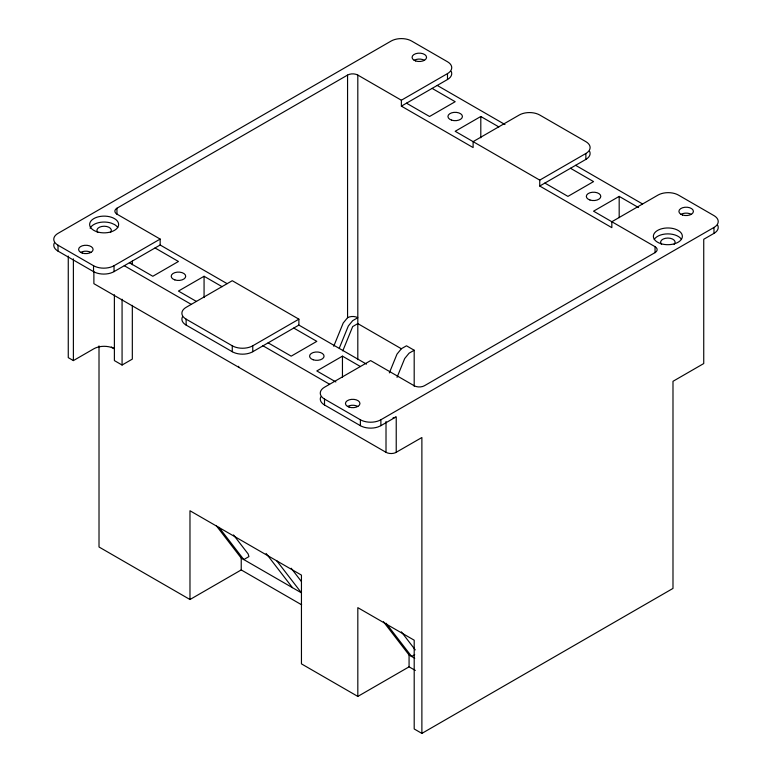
<?xml version="1.0" encoding="UTF-8"?>
<svg xmlns="http://www.w3.org/2000/svg" width="772" height="772" viewBox="0 0 772 772"><rect width="100%" height="100%" fill="white"/><g stroke="black" fill="none" stroke-linecap="round" stroke-linejoin="round"><path stroke-width="1.16" d="M320.756 396.895A14.494 8.367 0 0 0 324.51 404.972L360.379 425.681A14.494 8.367 0 0 0 377.875 427.012L380.876 425.681L380.876 419.765L713.984 227.45A14.494 8.367 0 0 0 713.984 215.62L678.463 195.104A14.494 8.367 0 0 0 657.966 195.104L611.839 221.738L611.839 227.653L539.744 186.033L539.744 180.117L455.181 131.288L480.802 116.495L498.847 126.917M415.336 670.443L409.073 666.834L357.822 696.421L357.822 607.651L414.197 640.2L414.197 728.961L421.879 733.4L421.879 437.521L395.544 452.672A7.247 4.188 0 0 1 386.01 452.315L386.019 421.531M333.736 346.252L343.202 323.034L347.564 317.697L347.564 75.077A7.247 4.188 0 0 1 357.812 75.077L401.372 100.225L447.49 73.601A14.494 8.367 0 0 0 447.49 61.76L411.621 41.051A14.494 8.367 0 0 0 391.124 41.051L58.016 233.366A14.494 8.367 0 0 0 58.016 245.206L58.016 251.122L93.537 271.628A14.494 8.367 0 0 0 114.034 271.628L160.161 245.004L227.103 283.652M339.313 348.104L348.326 325.996L352.688 320.66L357.812 317.697A7.247 4.188 0 0 0 347.564 317.697M342.778 350.893L352.688 326.575L357.812 323.613L401.315 348.732L406.497 345.808L414.188 350.247L414.188 386.212M389.349 372.895L397.011 354.097L401.372 348.761M397.04 377.334L404.692 358.536L409.063 353.2L414.188 350.247M380.876 425.681L396.229 416.793L396.229 452.295M160.161 245.004L160.161 239.079L116.948 214.133A7.247 4.188 0 0 1 116.948 208.218L347.564 75.077M58.016 245.206L93.537 265.713A14.494 8.367 0 0 0 114.034 265.713L160.161 239.079M401.372 100.225L401.372 106.14L447.49 79.516A14.494 8.367 0 0 0 451.244 71.429M222.114 286.692L204.069 276.27L178.448 291.063L196.493 301.485M68.264 256.072L68.264 357.639L73.388 360.592L93.885 348.761A14.494 8.367 0 0 1 114.391 348.761L111.313 346.985M114.381 294.769L114.391 360.592L122.072 365.031L132.321 359.115L132.321 305.345M298.889 319.174L232.256 280.709L186.129 307.333A14.494 8.367 0 0 0 186.129 319.164L232.266 345.798A14.494 8.367 0 0 0 252.762 345.798L298.889 319.174L298.889 325.089L366.468 364.114M539.744 180.117L585.871 153.483A14.494 8.367 0 0 0 585.871 141.652L539.734 115.018A14.494 8.367 0 0 0 519.238 115.018L473.111 141.643L473.111 147.558L401.372 106.14M182.375 317.002A14.494 8.367 0 0 0 186.129 325.089L232.266 351.723A14.494 8.367 0 0 0 252.762 351.723L298.889 325.089M539.744 186.033L585.871 159.399A14.494 8.367 0 0 0 589.625 151.322M360.495 366.575L342.45 356.153L316.819 370.946L335.868 381.947M638.521 207.552L619.183 196.387L593.552 211.181L655.052 246.683L655.052 252.714M717.738 225.289A14.494 8.367 0 0 1 713.984 233.366L703.736 239.281L703.736 363.554L672.991 381.31L672.991 588.418L421.879 733.4M99.009 345.904L99.019 547.001L189.98 599.516L241.231 569.929L301.649 604.814M414.709 654.695L411.63 656.47L386.01 623.187M437.242 85.431L504.975 124.533M575.622 165.324L642.565 203.972M432.117 88.394L455.181 101.701L429.55 116.495L406.497 103.187M570.498 168.277L593.552 181.594L567.931 196.387L544.868 183.07M155.037 247.957L178.448 261.476L152.817 276.27L129.406 262.75M293.765 328.052L316.819 341.359L291.198 356.153L268.135 342.845M124.282 265.713L191.369 304.438M262.663 345.605L329.557 384.224M655.052 246.683A7.247 4.188 0 0 1 655.052 252.598L424.436 385.739A7.247 4.188 0 0 1 414.188 385.739L370.628 360.592L324.51 387.226A14.494 8.367 0 0 0 324.51 399.056L360.379 419.765A14.494 8.367 0 0 0 380.876 419.765M386.01 452.315L93.885 283.671L93.885 271.831M216.334 525.761L241.231 558.098L301.456 592.867L276.559 560.53M383.443 621.711L409.073 654.994L414.738 658.265M357.822 696.421L301.456 663.872L301.447 575.111L189.98 510.755L189.98 599.516M401.353 631.834L415.268 649.899M291.169 568.221L301.427 581.538M266.118 553.447L292.472 587.675M233.511 534.928L248.15 553.949L248.912 556.612L243.788 559.575L218.901 527.237M713.984 227.45L713.984 233.366M619.183 196.387L619.183 217.685M585.871 153.483L585.871 159.399M480.802 116.495L480.802 137.802M447.49 73.601L447.49 79.516M409.073 654.994L409.073 666.834M360.379 419.765L360.379 425.681M357.812 75.077L357.812 359.684M342.45 356.153L342.45 377.46M324.51 399.056L324.51 404.972M252.762 345.798L252.762 351.723M241.231 558.098L241.231 569.929M238.673 366.304L238.673 367.25M232.266 345.798L232.266 351.723M204.069 276.27L204.069 297.567M186.129 319.164L186.129 325.089M132.321 261.139L132.321 264.719M122.072 299.208L122.072 365.031M116.948 208.218L116.948 214.249M114.034 265.713L114.034 271.628M93.537 265.713L93.537 271.628M73.388 258.871L73.388 360.592M654.241 239.388A14.494 8.367 0 0 1 667.867 233.877A14.494 8.367 0 0 1 681.483 239.388M661.585 244.338A7.247 4.188 0 0 1 667.867 238.056A7.247 4.188 0 0 1 674.139 244.338M395.544 417.169A7.247 4.188 0 0 1 393.006 417.893M681.029 214.336A7.247 4.188 0 0 1 691.278 214.336M347.574 406.458A7.247 4.188 0 0 1 357.822 406.458M80.722 252.396A7.247 4.188 0 0 1 90.971 252.396M97.861 232.497A7.247 4.188 0 0 1 104.133 226.225A7.247 4.188 0 0 1 110.415 232.497M58.016 251.122A14.494 8.367 0 0 1 54.262 243.035M90.131 228.242A14.494 8.367 0 0 1 111.38 223.166L114.381 224.488A14.494 8.367 0 0 1 117.759 227.547M414.178 60.284A7.247 4.188 0 0 1 424.426 60.284M682.525 215.002A7.247 4.188 0 0 0 693.401 211.383A7.247 4.188 0 0 0 682.525 207.755A7.247 4.188 0 0 0 682.525 215.002M589.933 200.006A7.247 4.188 0 0 0 600.799 196.387A7.247 4.188 0 0 0 589.933 192.759A7.247 4.188 0 0 0 589.933 200.006M313.2 359.781A7.247 4.188 0 0 0 324.066 356.153A7.247 4.188 0 0 0 313.2 352.534A7.247 4.188 0 0 0 313.2 359.781M660.62 243.576A14.494 8.367 0 0 0 682.361 236.328A14.494 8.367 0 0 0 660.62 229.081A14.494 8.367 0 0 0 660.62 243.576M349.069 407.114A7.247 4.188 0 0 0 359.945 403.495A7.247 4.188 0 0 0 349.069 399.867A7.247 4.188 0 0 0 349.069 407.114M82.228 253.062A7.247 4.188 0 0 0 93.094 249.443A7.247 4.188 0 0 0 82.228 245.814A7.247 4.188 0 0 0 82.228 253.062M415.683 60.949A7.247 4.188 0 0 0 426.549 57.321A7.247 4.188 0 0 0 415.683 53.702A7.247 4.188 0 0 0 415.683 60.949M96.886 231.735A14.494 8.367 0 0 0 118.627 224.488A14.494 8.367 0 0 0 96.886 217.241A14.494 8.367 0 0 0 96.886 231.735M451.552 120.123A7.247 4.188 0 0 0 462.428 116.495A7.247 4.188 0 0 0 451.552 112.876A7.247 4.188 0 0 0 451.552 120.123M174.819 279.889A7.247 4.188 0 0 0 185.695 276.27A7.247 4.188 0 0 0 174.819 272.641A7.247 4.188 0 0 0 174.819 279.889"/></g></svg>
